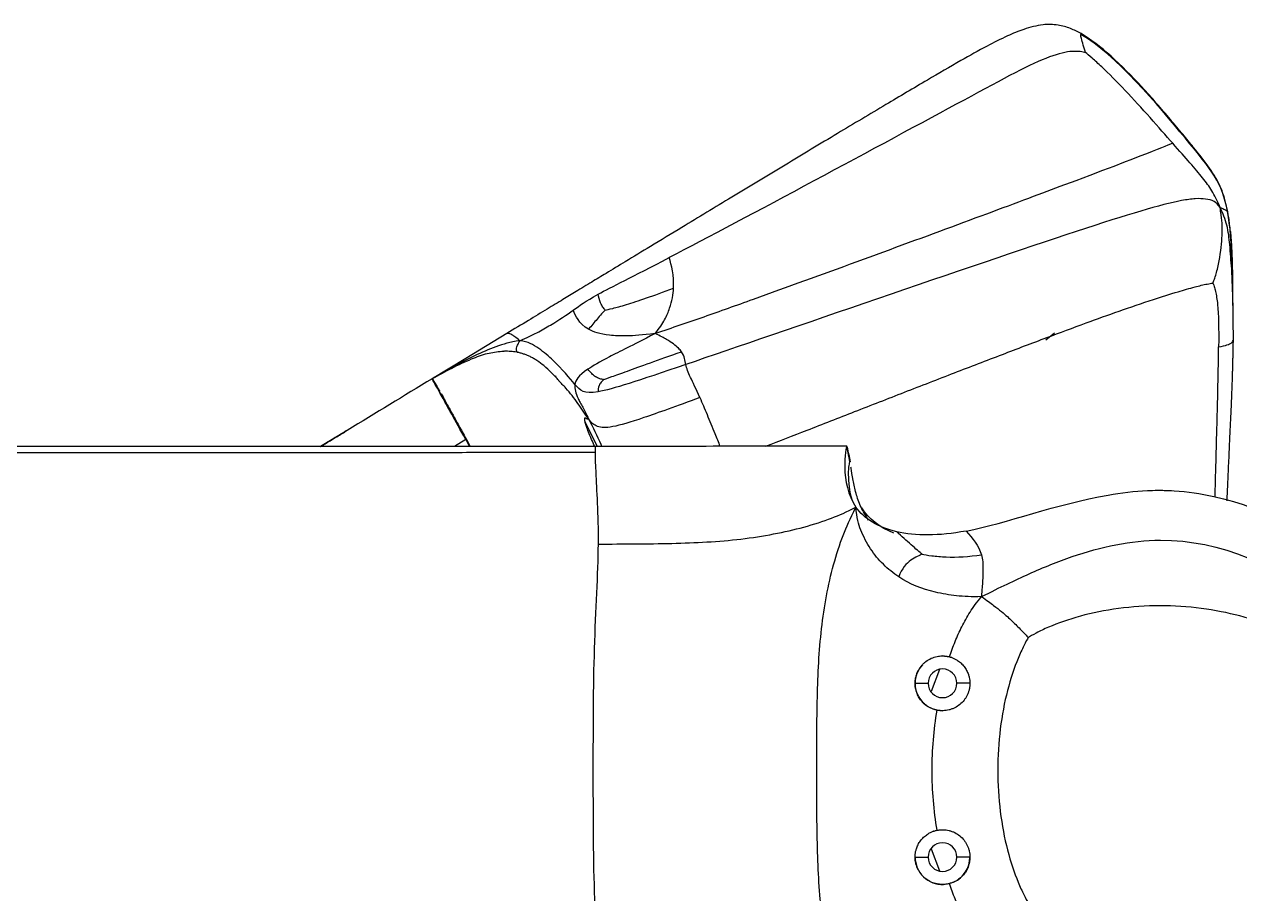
# Model space of a CAD drawing. Header units: millimetres. Extents: x 0 to 1189, y 0 to 841.
# Drawn here: x 638.2 to 708.1, y 622.7 to 672.8 of the extents above; entities that cross this region are included whole.
import ezdxf

# ---------------------------------------------------------------- set-up
doc = ezdxf.new("R2010")
doc.units = ezdxf.units.MM

msp = doc.modelspace()

# ---------------------------------------------------------------- linework, layer by layer
at = {"color": 7, "linetype": 'Continuous', "lineweight": 25}
for p, q in [((707.744, 656.734), (707.75, 655.759)), ((707.75, 655.759), (707.758, 654.585)), ((697.48, 654.994), (696.98, 654.589)), ((697.48, 654.994), (696.98, 654.589)), ((662.138, 651.622), (661.688, 652.363)), ((661.948, 651.936), (661.688, 652.363)), ((661.689, 652.363), (661.948, 651.936)), ((668.754, 652.492), (668.813, 652.527)), ((668.754, 652.492), (668.813, 652.527)), ((663.619, 648.859), (663.837, 648.463)), ((673.25, 648.469), (671.091, 648.466)), ((678.395, 648.476), (676.836, 648.474)), ((685.627, 648.082), (685.639, 648.082)), ((685.627, 648.081), (685.64, 647.98)), ((685.684, 647.728), (685.639, 648.081)), ((685.641, 647.969), (685.64, 647.98)), ((689.468, 634.839), (690.218, 634.839)), ((692.618, 634.839), (691.868, 634.839)), ((690.549, 626.335), (690.519, 626.325)), ((689.468, 624.839), (690.218, 624.839)), ((692.618, 624.839), (691.868, 624.839))]:
    msp.add_line(p, q, dxfattribs=at)
at = {"color": 8, "linetype": 'Continuous', "lineweight": 25}
for p, q in [((670.484, 649.85), (671.165, 648.521)), ((663.619, 648.859), (662.966, 648.463)), ((690.861, 635.627), (690.39, 634.361)), ((690.386, 625.318), (690.869, 624.049))]:
    msp.add_line(p, q, dxfattribs=at)
at = {"color": 7, "linetype": 'Continuous', "lineweight": 25, "flags": 128}
for points in [[(665.985, 654.968), (663.626, 653.538), (661.689, 652.363)], [(665.985, 654.968), (663.626, 653.538), (661.689, 652.363)], [(652.089, 648.461), (649.285, 648.46), (646.295, 648.46), (643.121, 648.46), (639.762, 648.459), (639.708, 648.459)], [(685.622, 648.081), (685.581, 648.31), (685.549, 648.489)], [(685.64, 647.98), (685.589, 648.265), (685.549, 648.489)], [(685.71, 647.581), (685.67, 647.808), (685.638, 647.986)], [(685.649, 648.002), (685.687, 647.791), (685.726, 647.576)], [(691.585, 636.318), (691.316, 636.39), (691.017, 636.414)]]:
    msp.add_lwpolyline(points, dxfattribs=at)
at = {"color": 7, "linetype": 'Continuous', "lineweight": 25}
for centre, radius, start, end in [((691.043, 634.839), 1.575, 137.37499, 180), ((691.043, 634.839), 0.825, 0, 180), ((691.043, 634.839), 1.575, 180, 270.3806), ((691.043, 634.839), 0.825, 180, 0), ((691.043, 624.839), 0.825, 0, 180), ((691.043, 624.839), 1.575, 180, 271.98111), ((691.043, 624.839), 0.825, 180, 0), ((691.043, 624.839), 1.575, 294.7, 0)]:
    msp.add_arc(centre, radius, start, end, dxfattribs=at)
for points, knots in [([(699.011, 672.22), (698.811, 672.326), (698.394, 672.546), (697.655, 672.752), (696.733, 672.761), (695.754, 672.503), (694.687, 672.06), (693.483, 671.449), (691.954, 670.59), (690.018, 669.459), (687.653, 668.061), (684.923, 666.429), (681.968, 664.652), (678.984, 662.85), (676.402, 661.285), (674.361, 660.047), (672.905, 659.164), (671.781, 658.483), (670.837, 657.911), (670.011, 657.41), (669.158, 656.892), (668.246, 656.339), (667.171, 655.687), (666.398, 655.218), (665.985, 654.968)], [0, 0, 0, 0, 0.017796, 0.037284, 0.06003, 0.089894, 0.11664, 0.151349, 0.196586, 0.255324, 0.32863, 0.413889, 0.506805, 0.601358, 0.689572, 0.745611, 0.790144, 0.824215, 0.849524, 0.877466, 0.900601, 0.928493, 0.961805, 1, 1, 1, 1]), ([(699.271, 671.127), (699.257, 671.172), (699.209, 671.327), (699.112, 671.653), (698.987, 672.108), (698.997, 672.156), (699.001, 672.178)], [0, 0, 0, 0, 0.125, 0.25, 0.5, 1, 1, 1, 1]), ([(699.011, 672.22), (699.011, 672.22), (699.011, 672.221), (699.01, 672.22), (699.01, 672.22)], [0, 0, 0, 0, 0.841957, 1, 1, 1, 1]), ([(707.605, 660.839), (707.578, 661.114), (707.548, 661.374), (707.476, 661.86), (707.435, 662.086), (707.294, 662.718), (706.933, 663.813), (706.217, 664.773), (705.286, 665.918), (705.083, 666.164), (704.641, 666.7), (703.927, 667.56), (701.983, 669.809), (700.11, 671.591), (699.011, 672.22)], [0, 0, 0, 0, 0.0625, 0.0625, 0.125, 0.125, 0.25, 0.5, 0.5, 0.5625, 0.5625, 0.625, 0.75, 1, 1, 1, 1]), ([(699.271, 671.127), (699.209, 671.144), (698.985, 671.196), (698.369, 671.22), (696.88, 670.888), (691.609, 668.03), (679.592, 661.55), (675.323, 659.335)], [0, 0, 0, 0, 0.0625, 0.125, 0.25, 0.5, 1, 1, 1, 1]), ([(704.286, 665.911), (703.513, 666.789), (701.996, 668.537), (700.381, 670.151), (699.627, 670.834), (699.346, 671.067), (699.271, 671.127)], [0, 0, 0, 0, 0.5, 0.75, 0.875, 1, 1, 1, 1]), ([(704.286, 665.911), (703.643, 665.644), (701.787, 664.884), (688.159, 659.829), (681.071, 657.249), (677.284, 655.901), (675.502, 655.288), (674.515, 654.964)], [0, 0, 0, 0, 0.5, 0.75, 0.875, 0.9375, 1, 1, 1, 1]), ([(707.022, 662.213), (706.928, 662.449), (706.776, 662.775), (706.472, 663.31), (705.861, 664.147), (705.059, 665.033), (704.286, 665.911)], [0, 0, 0, 0, 0.125, 0.25, 0.5, 1, 1, 1, 1]), ([(707.022, 662.213), (706.893, 662.387), (706.699, 662.608), (706.196, 662.72), (705.612, 662.739), (704.062, 662.528), (698.072, 660.712), (681.819, 655.074), (676.275, 653.182)], [0, 0, 0, 0, 0.0625, 0.125, 0.1875, 0.25, 0.5, 1, 1, 1, 1]), ([(706.602, 657.871), (706.62, 657.914), (706.682, 658.074), (706.819, 658.498), (707.032, 659.392), (707.152, 660.765), (707.132, 661.343), (707.086, 661.683), (707.053, 661.927), (707.031, 662.088), (707.022, 662.213)], [0, 0, 0, 0, 0.0625, 0.125, 0.25, 0.5, 0.75, 0.875, 0.9375, 1, 1, 1, 1]), ([(707.022, 662.213), (707.095, 662.186), (707.184, 662.148), (707.303, 662.092), (707.419, 662.025), (707.434, 662), (707.441, 661.989)], [0, 0, 0, 0, 0.125, 0.25, 0.5, 1, 1, 1, 1]), ([(707.605, 660.839), (707.605, 660.839), (707.605, 660.838), (707.605, 660.835), (707.605, 660.834)], [0, 0, 0, 0, 0.499909, 1, 1, 1, 1]), ([(707.605, 660.834), (707.605, 660.831), (707.606, 660.826), (707.607, 660.813), (707.609, 660.795), (707.611, 660.772), (707.613, 660.745), (707.616, 660.712), (707.619, 660.676), (707.623, 660.638), (707.625, 660.611), (707.626, 660.597)], [0, 0, 0, 0, 0.109152, 0.22006, 0.332724, 0.447145, 0.563322, 0.681256, 0.800946, 0.897421, 1, 1, 1, 1]), ([(707.626, 660.597), (707.627, 660.582), (707.63, 660.551), (707.634, 660.497), (707.639, 660.436), (707.644, 660.366), (707.65, 660.286), (707.658, 660.172), (707.667, 660.024), (707.676, 659.848), (707.685, 659.669), (707.693, 659.48), (707.701, 659.272), (707.707, 659.066), (707.711, 658.923), (707.713, 658.854)], [0, 0, 0, 0, 0.049125, 0.100998, 0.15562, 0.212991, 0.27311, 0.33646, 0.4548, 0.555256, 0.636544, 0.736537, 0.830444, 0.918265, 1, 1, 1, 1]), ([(707.758, 655.759), (707.758, 656.09), (707.757, 657.051), (707.713, 658.038), (707.684, 658.685)], [0, 0, 0, 0, 0.344271, 1, 1, 1, 1]), ([(707.713, 658.854), (707.715, 658.75), (707.72, 658.521), (707.725, 658.111), (707.728, 657.696), (707.732, 657.403), (707.733, 657.293)], [0, 0, 0, 0, 0.228629, 0.50048, 0.812608, 1, 1, 1, 1]), ([(671.64, 656.319), (671.717, 656.334), (672.023, 656.395), (673.066, 656.675), (674.399, 657.129), (675.572, 657.58)], [0, 0, 0, 0, 0.25, 0.5, 1, 1, 1, 1]), ([(674.515, 654.964), (674.774, 655.287), (675.086, 655.777), (675.459, 656.643), (675.556, 657.221), (675.572, 657.58)], [0, 0, 0, 0, 0.25, 0.5, 1, 1, 1, 1]), ([(706.602, 657.871), (706.617, 657.833), (706.667, 657.691), (706.773, 657.307), (706.922, 656.427), (706.939, 655.281), (706.928, 654.2)], [0, 0, 0, 0, 0.125, 0.25, 0.5, 1, 1, 1, 1]), ([(671.64, 656.319), (671.608, 656.352), (671.503, 656.477), (671.323, 656.803), (671.269, 657.081), (671.237, 657.233)], [0, 0, 0, 0, 0.25, 0.5, 1, 1, 1, 1]), ([(666.731, 654.552), (666.951, 654.639), (667.279, 654.795), (667.857, 655.088), (668.765, 655.602), (669.425, 656.04), (669.8, 656.308)], [0, 0, 0, 0, 0.125, 0.25, 0.5, 1, 1, 1, 1]), ([(671.64, 656.319), (671.591, 656.271), (671.428, 656.098), (671.083, 655.696), (670.855, 655.402), (670.676, 655.214)], [0, 0, 0, 0, 0.25, 0.5, 1, 1, 1, 1]), ([(674.515, 654.964), (673.767, 654.869), (672.817, 654.802), (671.526, 654.862), (670.958, 655.053), (670.676, 655.214)], [0, 0, 0, 0, 0.25, 0.5, 1, 1, 1, 1]), ([(666.731, 654.552), (666.438, 654.518), (665.981, 654.413), (665.132, 654.141), (663.703, 653.517), (662.494, 652.825), (661.688, 652.363)], [0, 0, 0, 0, 0.125, 0.25, 0.5, 1, 1, 1, 1]), ([(665.985, 654.968), (665.985, 654.968), (665.984, 654.968), (665.984, 654.968), (665.985, 654.968)], [0, 0, 0, 0, 0.117954, 1, 1, 1, 1]), ([(669.899, 652.036), (669.588, 652.398), (669.055, 653.052), (668.257, 653.774), (667.821, 654.102), (667.34, 654.429), (666.976, 654.52), (666.731, 654.552)], [0, 0, 0, 0, 0.5, 0.625, 0.75, 0.875, 1, 1, 1, 1]), ([(674.515, 654.964), (673.781, 654.588), (672.827, 654.106), (671.503, 653.429), (670.92, 653.096), (670.637, 652.907)], [0, 0, 0, 0, 0.25, 0.5, 1, 1, 1, 1]), ([(676.031, 653.916), (675.935, 654.053), (675.72, 654.271), (675.195, 654.62), (674.811, 654.826), (674.515, 654.964)], [0, 0, 0, 0, 0.5, 0.75, 1, 1, 1, 1]), ([(706.928, 654.2), (707.35, 654.271), (707.647, 654.385), (707.719, 654.482), (707.74, 654.525), (707.745, 654.538), (707.753, 654.563), (707.756, 654.574), (707.758, 654.585)], [0, 0, 0, 0, 0.5, 0.75, 0.75, 0.875, 0.875, 1, 1, 1, 1]), ([(707.758, 654.585), (707.757, 654.506), (707.754, 654.349), (707.75, 654.109), (707.745, 653.868), (707.739, 653.624), (707.733, 653.38), (707.727, 653.134), (707.72, 652.887), (707.712, 652.639), (707.704, 652.389), (707.696, 652.139), (707.687, 651.888), (707.677, 651.636), (707.663, 651.27), (707.639, 650.721), (707.602, 649.911), (707.554, 648.876), (707.509, 647.889), (707.471, 647.046), (707.444, 646.448), (707.42, 645.886), (707.404, 645.52), (707.397, 645.344)], [0, 0, 0, 0, 0.0315, 0.062742, 0.093725, 0.124449, 0.154916, 0.185124, 0.215074, 0.244766, 0.274199, 0.303375, 0.332293, 0.360953, 0.389355, 0.456015, 0.543124, 0.65068, 0.778683, 0.84014, 0.897512, 0.950799, 1, 1, 1, 1]), ([(665.826, 653.934), (665.804, 653.938), (665.761, 653.946), (665.715, 653.936), (665.692, 653.93)], [0, 0, 0, 0, 0.496148, 1, 1, 1, 1]), ([(668.971, 652.266), (668.834, 652.412), (668.582, 652.682), (668.153, 653.087), (667.812, 653.351), (667.531, 653.525), (667.365, 653.613), (667.229, 653.676), (667.134, 653.717), (667.037, 653.755), (666.941, 653.789), (666.847, 653.819), (666.714, 653.856), (666.459, 653.913), (666.138, 653.944), (665.951, 653.943), (665.839, 653.943)], [0, 0, 0, 0, 0.208555, 0.386639, 0.520717, 0.5694, 0.606313, 0.621054, 0.634011, 0.646047, 0.658208, 0.671481, 0.686611, 0.724131, 0.83401, 1, 1, 1, 1]), ([(671.549, 652.32), (671.632, 652.349), (671.964, 652.465), (673.134, 652.886), (674.668, 653.438), (676.031, 653.916)], [0, 0, 0, 0, 0.25, 0.5, 1, 1, 1, 1]), ([(661.688, 652.363), (660.058, 651.374), (657.916, 650.075), (655.776, 648.772), (655.265, 648.461)], [0, 0, 0, 0, 0.761158, 1, 1, 1, 1]), ([(661.688, 652.363), (660.058, 651.374), (658.409, 650.375), (656.763, 649.372), (656.745, 649.362)], [0, 0, 0, 0, 0.989125, 1, 1, 1, 1]), ([(663.619, 648.859), (662.987, 650.004), (662.441, 650.991), (662.119, 651.574), (662.006, 651.778), (661.958, 651.865), (661.836, 652.087), (661.731, 652.279), (661.693, 652.35), (661.688, 652.36), (661.688, 652.361), (661.688, 652.361), (661.688, 652.361), (661.688, 652.363), (661.688, 652.363), (661.688, 652.363), (661.688, 652.363), (661.688, 652.363), (661.688, 652.363), (661.688, 652.363), (661.688, 652.363), (661.688, 652.363), (661.688, 652.363), (661.688, 652.363), (661.688, 652.363), (661.688, 652.363), (661.688, 652.363), (661.688, 652.363), (661.688, 652.363), (661.688, 652.363), (661.688, 652.363), (661.688, 652.363)], [0, 0, 0, 0, 0.125, 0.15625, 0.15625, 0.1875, 0.1875, 0.25, 0.3125, 0.34375, 0.359375, 0.359375, 0.375, 0.375, 0.5, 0.53125, 0.53125, 0.546875, 0.546875, 0.5625, 0.625, 0.6875, 0.71875, 0.71875, 0.75, 0.75, 0.875, 0.875, 0.9375, 0.9375, 1, 1, 1, 1]), ([(661.688, 652.361), (661.69, 652.357), (661.694, 652.346), (661.948, 651.883), (662.238, 651.359), (662.473, 650.933), (662.57, 650.758)], [0, 0, 0, 0, 0.277644, 0.594304, 0.833831, 1, 1, 1, 1]), ([(671.549, 652.32), (671.497, 652.325), (671.325, 652.355), (670.99, 652.506), (670.798, 652.73), (670.637, 652.907)], [0, 0, 0, 0, 0.25, 0.5, 1, 1, 1, 1]), ([(669.899, 652.036), (669.883, 651.911), (669.904, 651.659), (670.035, 651.318), (670.198, 650.994), (670.34, 650.731), (670.505, 650.421), (670.611, 650.209), (670.686, 650.049)], [0, 0, 0, 0, 0.25, 0.5, 0.625, 0.75, 0.875, 1, 1, 1, 1]), ([(671.549, 652.32), (671.513, 652.285), (671.401, 652.163), (671.229, 651.903), (671.22, 651.733), (671.231, 651.616)], [0, 0, 0, 0, 0.25, 0.5, 1, 1, 1, 1]), ([(662.207, 651.505), (662.208, 651.503), (662.209, 651.498), (662.237, 651.446), (662.307, 651.318), (662.429, 651.095), (662.606, 650.773), (662.847, 650.337), (663.168, 649.755), (663.501, 649.151), (663.777, 648.649), (663.879, 648.463)], [0, 0, 0, 0, 0.0684, 0.15008, 0.240696, 0.347788, 0.469313, 0.607648, 0.756541, 0.909949, 1, 1, 1, 1]), ([(677.081, 651.28), (675.715, 650.775), (673.63, 650.02), (672.218, 649.603), (671.532, 649.537), (671.183, 649.598), (670.922, 649.768), (670.785, 649.923), (670.686, 650.049)], [0, 0, 0, 0, 0.25, 0.5, 0.625, 0.75, 0.875, 1, 1, 1, 1]), ([(670.686, 650.049), (670.666, 650.037), (670.631, 650.04), (670.569, 650.066), (670.516, 650.092), (670.459, 650.11), (670.433, 650.064), (670.458, 649.939), (670.484, 649.85)], [0, 0, 0, 0, 0.125, 0.25, 0.375, 0.5, 0.75, 1, 1, 1, 1]), ([(670.686, 650.049), (670.932, 649.561), (671.201, 649.028), (671.42, 648.511), (671.438, 648.466)], [0, 0, 0, 0, 0.914114, 1, 1, 1, 1]), ([(655.263, 648.461), (655.279, 648.47), (655.384, 648.534), (655.595, 648.662), (655.867, 648.828), (656.157, 649.005), (656.401, 649.153), (656.582, 649.263), (656.73, 649.353), (656.755, 649.368), (656.771, 649.377)], [0, 0, 0, 0, 0.0224053, 0.1549246, 0.2847113, 0.3985384, 0.5775996, 0.6876148, 0.7948428, 1, 1, 1, 1]), ([(656.771, 649.377), (656.755, 649.368), (656.73, 649.353), (656.582, 649.263), (656.401, 649.153), (656.158, 649.005), (655.867, 648.828), (655.595, 648.663), (655.384, 648.534), (655.279, 648.471), (655.264, 648.461)], [0, 0, 0, 0, 0.205126, 0.312373, 0.42243, 0.60109, 0.715029, 0.845138, 0.977314, 1, 1, 1, 1]), ([(652.089, 648.46), (650.54, 648.46), (646.431, 648.46), (640.784, 648.46), (635.263, 648.459), (631.06, 648.458), (627.377, 648.457), (624.342, 648.455), (621.943, 648.432), (620.079, 648.376), (618.593, 648.28), (617.372, 648.14), (616.594, 648.004), (616.166, 647.913), (616.075, 647.893), (616.028, 647.882)], [0, 0, 0, 0, 0.128734, 0.341528, 0.469312, 0.587657, 0.690817, 0.775403, 0.839881, 0.890216, 0.930419, 0.963631, 0.992234, 0.996028, 1, 1, 1, 1]), ([(671.091, 648.466), (669.894, 648.465), (666.586, 648.463), (660.252, 648.462), (655.115, 648.461), (652.089, 648.461)], [0, 0, 0, 0, 0.188999, 0.522333, 1, 1, 1, 1]), ([(671.091, 648.466), (669.027, 648.464), (663.805, 648.461), (657.471, 648.46), (653.202, 648.46), (652.089, 648.46)], [0, 0, 0, 0, 0.325986, 0.824377, 1, 1, 1, 1]), ([(671.247, 642.853), (671.263, 644.588), (671.156, 645.994), (671.067, 647.935), (671.085, 648.471), (671.091, 648.466)], [0, 0, 0, 0, 0.5, 0.5, 1, 1, 1, 1]), ([(685.549, 648.489), (683.911, 648.486), (681.212, 648.481), (677.453, 648.474), (674.987, 648.47), (673.582, 648.469), (673.236, 648.468)], [0, 0, 0, 0, 0.39923, 0.657556, 0.915881, 1, 1, 1, 1]), ([(685.549, 648.489), (683.911, 648.486), (681.212, 648.481), (677.453, 648.474), (674.992, 648.47), (673.591, 648.469), (673.25, 648.468)], [0, 0, 0, 0, 0.399673, 0.658286, 0.916898, 1, 1, 1, 1]), ([(685.725, 647.61), (685.705, 647.718), (685.675, 647.874), (685.612, 648.211), (685.582, 648.376), (685.568, 648.454)], [0, 0, 0, 0, 0.547589, 0.78648, 1, 1, 1, 1]), ([(671.082, 648.115), (669.814, 648.114), (667.171, 648.112), (663.007, 648.11), (658.407, 648.109), (654.681, 648.109), (652.197, 648.109), (651.137, 648.109), (650.294, 648.109), (649.438, 648.109), (648.572, 648.109), (646.588, 648.109), (643.461, 648.109), (639.239, 648.109), (635.125, 648.108), (631.296, 648.108), (627.973, 648.107), (625.201, 648.106), (622.952, 648.095), (621.057, 648.062), (619.448, 647.996), (618.056, 647.883), (616.688, 647.696), (615.049, 647.332), (613.14, 646.683), (611.086, 645.776), (609.749, 645.113), (609.082, 644.781)], [0, 0, 0, 0, 0.060806, 0.126699, 0.199577, 0.281293, 0.305336, 0.31861, 0.332097, 0.345776, 0.359623, 0.373617, 0.440874, 0.509494, 0.576038, 0.638039, 0.693028, 0.735346, 0.770916, 0.800829, 0.826186, 0.848108, 0.867743, 0.892345, 0.928445, 0.964245, 1, 1, 1, 1]), ([(685.71, 647.581), (685.69, 647.535), (685.65, 647.444), (685.607, 646.903), (685.662, 646.225), (685.721, 645.719), (685.813, 645.459), (685.819, 645.443)], [0, 0, 0, 0, 0.279211, 0.55, 0.804817, 0.988096, 1, 1, 1, 1]), ([(685.622, 648.081), (685.625, 648.081), (685.63, 648.081), (685.633, 648.081), (685.635, 648.081)], [0, 0, 0, 0, 0.496391, 1, 1, 1, 1]), ([(685.638, 647.986), (685.638, 647.985), (685.639, 647.981), (685.64, 647.979), (685.64, 647.98), (685.64, 647.98)], [0, 0, 0, 0, 0.306569, 0.630144, 1, 1, 1, 1]), ([(686.785, 644.23), (686.629, 644.481), (686.298, 645.014), (686.051, 645.81), (685.874, 646.58), (685.806, 647.126), (685.783, 647.255), (685.779, 647.276)], [0, 0, 0, 0, 0.1949335, 0.4143155, 0.6511663, 0.9431241, 1, 1, 1, 1]), ([(692.396, 643.602), (694.743, 644.044), (698.295, 645.435), (702.271, 645.918), (703.271, 645.945), (703.522, 645.946), (703.584, 645.945), (703.599, 645.945), (703.605, 645.945), (703.61, 645.945), (703.626, 645.945), (703.689, 645.945), (703.939, 645.941), (704.942, 645.899), (708.95, 645.325), (712.557, 643.332), (714.796, 641.093)], [0, 0, 0, 0, 0.25, 0.3125, 0.328125, 0.332031, 0.333008, 0.333252, 0.333252, 0.333496, 0.333984, 0.335938, 0.34375, 0.375, 0.5, 1, 1, 1, 1]), ([(671.247, 642.853), (672.659, 642.856), (675.524, 642.863), (678.821, 643.02), (681.359, 643.416), (683.078, 643.804), (684.752, 644.353), (685.514, 644.686), (686.063, 644.983)], [0, 0, 0, 0, 0.25, 0.5, 0.625, 0.75, 0.875, 1, 1, 1, 1]), ([(686.063, 614.696), (685.708, 615.396), (685.331, 616.25), (684.745, 618.021), (684.356, 619.78), (683.969, 622.333), (683.814, 625.578), (683.803, 629.839), (683.814, 634.1), (683.969, 637.345), (684.356, 639.899), (684.745, 641.657), (685.331, 643.429), (685.708, 644.283), (686.063, 644.983)], [0, 0, 0, 0, 0.0625, 0.125, 0.1875, 0.25, 0.375, 0.5, 0.625, 0.75, 0.8125, 0.875, 0.9375, 1, 1, 1, 1]), ([(689.867, 642.266), (689.811, 642.311), (689.611, 642.479), (689.117, 642.918), (688.694, 643.302), (688.412, 643.558)], [0, 0, 0, 0, 0.25, 0.5, 1, 1, 1, 1]), ([(693.286, 639.83), (693.869, 640.12), (694.775, 640.563), (696.452, 641.345), (699.312, 642.52), (705.273, 643.798), (710.466, 641.653), (712.911, 639.208)], [0, 0, 0, 0, 0.0625, 0.125, 0.25, 0.5, 1, 1, 1, 1]), ([(689.867, 642.266), (689.811, 642.242), (689.604, 642.157), (689.096, 641.87), (688.697, 641.461), (688.525, 640.963)], [0, 0, 0, 0, 0.25, 0.5, 1, 1, 1, 1]), ([(689.867, 642.266), (689.979, 642.244), (690.398, 642.173), (691.521, 642.075), (692.552, 642.12), (693.283, 642.237)], [0, 0, 0, 0, 0.25, 0.5, 1, 1, 1, 1]), ([(693.283, 642.237), (693.357, 641.98), (693.387, 641.558), (693.351, 640.766), (693.314, 640.231), (693.286, 639.83)], [0, 0, 0, 0, 0.5, 0.75, 1, 1, 1, 1]), ([(693.286, 639.83), (692.72, 639.806), (691.829, 639.85), (690.214, 640.137), (689.158, 640.544), (688.525, 640.963)], [0, 0, 0, 0, 0.25, 0.5, 1, 1, 1, 1]), ([(691.451, 636.36), (691.549, 636.659), (691.654, 636.953), (691.887, 637.532), (692.014, 637.817), (692.225, 638.239), (692.299, 638.379), (692.456, 638.657), (692.538, 638.796), (692.805, 639.216), (693.013, 639.505), (693.286, 639.83)], [0, 0, 0, 0, 0.25, 0.25, 0.5, 0.5, 0.625, 0.625, 0.75, 0.75, 1, 1, 1, 1]), ([(693.286, 639.83), (693.603, 639.606), (694.013, 639.303), (694.591, 638.845), (695.073, 638.407), (695.49, 637.981), (695.801, 637.654), (695.934, 637.514), (695.972, 637.474)], [0, 0, 0, 0, 0.125, 0.25, 0.5, 0.75, 0.875, 1, 1, 1, 1]), ([(711.2, 637.496), (711.106, 637.551), (710.751, 637.747), (709.773, 638.202), (707.571, 638.97), (703.547, 639.524), (699.532, 638.96), (697.362, 638.185), (696.406, 637.726), (696.063, 637.529), (695.972, 637.474)], [0, 0, 0, 0, 0.0625, 0.125, 0.25, 0.5, 0.75, 0.875, 0.9375, 1, 1, 1, 1]), ([(695.972, 637.474), (695.918, 637.38), (695.725, 637.027), (695.279, 636.052), (694.532, 633.857), (694.007, 629.839), (694.532, 625.821), (695.279, 623.626), (695.725, 622.651), (695.918, 622.298), (695.972, 622.205)], [0, 0, 0, 0, 0.0625, 0.125, 0.25, 0.5, 0.75, 0.875, 0.9375, 1, 1, 1, 1]), ([(689.468, 634.839), (689.468, 634.869), (689.469, 634.929), (689.477, 635.018), (689.489, 635.107), (689.507, 635.195), (689.53, 635.282), (689.558, 635.368), (689.591, 635.454), (689.642, 635.565), (689.718, 635.698), (689.825, 635.844), (689.948, 635.977), (690.131, 636.134), (690.39, 636.288), (690.665, 636.376), (690.877, 636.408), (691.022, 636.416), (691.167, 636.411), (691.311, 636.394), (691.405, 636.371), (691.451, 636.36)], [0, 0, 0, 0, 0.0311986, 0.0622928, 0.0933507, 0.1244487, 0.1556708, 0.1871078, 0.2188563, 0.2510177, 0.3139238, 0.3769589, 0.4390523, 0.5006737, 0.6260768, 0.7477502, 0.7981548, 0.8486692, 0.8992409, 0.9497417, 1, 1, 1, 1]), ([(691.451, 636.36), (691.479, 636.352), (691.534, 636.337), (691.614, 636.308), (691.693, 636.275), (691.77, 636.237), (691.844, 636.196), (691.928, 636.143), (692.021, 636.076), (692.15, 635.964), (692.295, 635.806), (692.413, 635.624), (692.488, 635.469), (692.54, 635.334), (692.583, 635.181), (692.612, 635.01), (692.616, 634.896), (692.618, 634.839)], [0, 0, 0, 0, 0.041859, 0.083596, 0.12523, 0.16679, 0.208312, 0.249842, 0.312847, 0.374986, 0.499817, 0.624844, 0.688181, 0.749543, 0.835099, 0.917987, 1, 1, 1, 1]), ([(690.727, 633.296), (690.698, 633.303), (690.64, 633.315), (690.555, 633.341), (690.47, 633.371), (690.386, 633.406), (690.304, 633.447), (690.173, 633.521), (690.003, 633.646), (689.816, 633.839), (689.663, 634.062), (689.564, 634.28), (689.506, 634.481), (689.473, 634.658), (689.47, 634.779), (689.468, 634.839)], [0, 0, 0, 0, 0.040995, 0.082218, 0.123746, 0.16567, 0.208086, 0.251097, 0.374338, 0.500041, 0.623636, 0.749278, 0.832073, 0.91546, 1, 1, 1, 1]), ([(692.618, 634.839), (692.617, 634.81), (692.616, 634.752), (692.609, 634.664), (692.597, 634.578), (692.574, 634.464), (692.534, 634.324), (692.468, 634.162), (692.385, 634.009), (692.251, 633.818), (692.047, 633.609), (691.801, 633.451), (691.588, 633.358), (691.421, 633.307), (691.249, 633.274), (691.075, 633.262), (690.899, 633.267), (690.785, 633.286), (690.727, 633.296)], [0, 0, 0, 0, 0.0314746, 0.0627522, 0.0939894, 0.1253373, 0.187786, 0.2502433, 0.3126496, 0.375224, 0.4999978, 0.6244888, 0.6862127, 0.7495025, 0.8116439, 0.8746995, 0.9371286, 1, 1, 1, 1]), ([(689.468, 624.839), (689.468, 624.87), (689.469, 624.93), (689.477, 625.021), (689.49, 625.11), (689.508, 625.197), (689.531, 625.283), (689.577, 625.425), (689.663, 625.616), (689.816, 625.839), (690.003, 626.033), (690.198, 626.175), (690.384, 626.274), (690.553, 626.341), (690.669, 626.369), (690.727, 626.382)], [0, 0, 0, 0, 0.042466, 0.084569, 0.126386, 0.167991, 0.209449, 0.250823, 0.376454, 0.500061, 0.625753, 0.749006, 0.834391, 0.917809, 1, 1, 1, 1]), ([(690.727, 626.382), (690.756, 626.388), (690.813, 626.399), (690.9, 626.409), (690.987, 626.414), (691.104, 626.415), (691.249, 626.404), (691.421, 626.371), (691.588, 626.32), (691.801, 626.228), (692.047, 626.07), (692.251, 625.861), (692.385, 625.67), (692.468, 625.516), (692.534, 625.355), (692.582, 625.187), (692.612, 625.014), (692.616, 624.898), (692.618, 624.839)], [0, 0, 0, 0, 0.031561, 0.062891, 0.094112, 0.125349, 0.188395, 0.250546, 0.313827, 0.37556, 0.500051, 0.624824, 0.68739, 0.749805, 0.812254, 0.874711, 0.937268, 1, 1, 1, 1]), ([(691.451, 623.318), (691.422, 623.311), (691.364, 623.296), (691.275, 623.281), (691.185, 623.27), (691.095, 623.265), (691.004, 623.264), (690.913, 623.269), (690.823, 623.279), (690.648, 623.308), (690.39, 623.39), (690.131, 623.545), (689.948, 623.702), (689.825, 623.834), (689.718, 623.981), (689.627, 624.14), (689.555, 624.309), (689.504, 624.483), (689.473, 624.66), (689.469, 624.78), (689.468, 624.839)], [0, 0, 0, 0, 0.031379, 0.0628797, 0.094458, 0.1260717, 0.1576847, 0.1892704, 0.2208141, 0.2523159, 0.3739827, 0.4994047, 0.5610166, 0.6231257, 0.6861512, 0.7490732, 0.8129549, 0.8755886, 0.9377233, 1, 1, 1, 1]), ([(692.618, 624.839), (692.617, 624.811), (692.616, 624.754), (692.609, 624.669), (692.598, 624.584), (692.581, 624.499), (692.56, 624.414), (692.53, 624.317), (692.488, 624.209), (692.413, 624.054), (692.295, 623.873), (692.15, 623.714), (692.021, 623.603), (691.906, 623.519), (691.771, 623.439), (691.615, 623.368), (691.506, 623.335), (691.451, 623.318)], [0, 0, 0, 0, 0.041012, 0.082038, 0.12328, 0.164956, 0.207297, 0.250551, 0.311901, 0.375249, 0.500276, 0.625106, 0.687232, 0.750249, 0.833267, 0.916429, 1, 1, 1, 1]), ([(693.286, 619.848), (693.013, 620.174), (692.805, 620.462), (692.538, 620.883), (692.456, 621.021), (692.299, 621.3), (692.225, 621.439), (692.014, 621.861), (691.887, 622.146), (691.654, 622.725), (691.549, 623.02), (691.451, 623.318)], [0, 0, 0, 0, 0.25, 0.25, 0.375, 0.375, 0.5, 0.5, 0.75, 0.75, 1, 1, 1, 1])]:
    msp.add_open_spline(points, degree=3, knots=knots, dxfattribs=at)
at = {"color": 8, "linetype": 'Continuous', "lineweight": 25}
for points, knots in [([(699.01, 672.22), (699.01, 672.22), (699.01, 672.22), (699.009, 672.213), (699.004, 672.189), (699.001, 672.178)], [0, 0, 0, 0, 0.36931, 0.702787, 1, 1, 1, 1]), ([(707.679, 658.68), (707.645, 659.146), (707.582, 659.987), (707.457, 661.197), (707.165, 661.878), (707.022, 662.213)], [0, 0, 0, 0, 0.388122, 0.699267, 1, 1, 1, 1]), ([(707.706, 658.065), (707.705, 658.211), (707.705, 658.368), (707.692, 658.523), (707.691, 658.534)], [0, 0, 0, 0, 0.933266, 1, 1, 1, 1]), ([(680.887, 648.48), (681.675, 648.788), (683.376, 649.451), (686.032, 650.49), (688.861, 651.593), (691.692, 652.691), (694.421, 653.742), (696.943, 654.7), (699.181, 655.533), (701.223, 656.267), (702.986, 656.87), (704.449, 657.333), (705.481, 657.629), (706.168, 657.802), (706.493, 657.854), (706.602, 657.871)], [0, 0, 0, 0, 0.092489, 0.199577, 0.311616, 0.424321, 0.531516, 0.63116, 0.719199, 0.792455, 0.868347, 0.922876, 0.959939, 0.986601, 1, 1, 1, 1]), ([(666.731, 654.552), (666.624, 654.637), (666.431, 654.789), (666.261, 654.898), (666.154, 654.953), (666.087, 654.973), (666.049, 654.975), (666.029, 654.972), (666.009, 654.97), (665.994, 654.969), (665.985, 654.968), (665.985, 654.968), (665.985, 654.968)], [0, 0, 0, 0, 0.091758, 0.165577, 0.23597, 0.307557, 0.383422, 0.44823, 0.491913, 0.621809, 0.76381, 1, 1, 1, 1]), ([(666.619, 653.863), (666.609, 653.869), (666.579, 653.885), (666.53, 653.979), (666.54, 654.123), (666.577, 654.27), (666.679, 654.457), (666.731, 654.552)], [0, 0, 0, 0, 0.163132, 0.491209, 0.660875, 0.826566, 1, 1, 1, 1]), ([(665.692, 653.93), (665.412, 653.898), (664.816, 653.829), (663.848, 653.465), (662.797, 652.966), (662.063, 652.566), (661.688, 652.361)], [0, 0, 0, 0, 0.199413, 0.425032, 0.707064, 1, 1, 1, 1]), ([(706.728, 645.575), (706.73, 645.658), (706.738, 646), (706.753, 646.599), (706.773, 647.38), (706.793, 648.166), (706.814, 648.952), (706.835, 649.731), (706.865, 650.909), (706.902, 652.385), (706.92, 653.63), (706.928, 654.2)], [0, 0, 0, 0, 0.028523, 0.117447, 0.208192, 0.299918, 0.391785, 0.482946, 0.572557, 0.804086, 1, 1, 1, 1]), ([(670.686, 650.049), (670.482, 650.353), (670.058, 650.983), (669.488, 651.715), (669.099, 652.114), (668.957, 652.26)], [0, 0, 0, 0, 0.370762, 0.769637, 1, 1, 1, 1]), ([(677.081, 651.28), (677.217, 650.965), (677.489, 650.335), (677.89, 649.354), (678.143, 648.72), (678.24, 648.476)], [0, 0, 0, 0, 0.381371, 0.7620161, 1, 1, 1, 1]), ([(671.037, 648.466), (670.975, 648.604), (670.831, 648.926), (670.679, 649.298), (670.556, 649.62), (670.507, 649.777), (670.484, 649.85)], [0, 0, 0, 0, 0.217019, 0.503015, 0.768338, 1, 1, 1, 1])]:
    msp.add_open_spline(points, degree=3, knots=knots, dxfattribs=at)
at = {"color": 7, "linetype": 'Continuous', "lineweight": 25}
for points in [[(707.441, 661.989), (707.138, 663.628), (705.944, 665.101), (700.98, 671.049), (699.001, 672.178)], [(707.713, 658.854), (707.672, 660.102), (707.594, 661.161), (707.441, 661.989)], [(707.605, 660.839), (707.605, 660.839), (707.605, 660.837), (707.605, 660.834)], [(671.237, 657.233), (671.991, 657.646), (673.189, 658.227), (675.323, 659.335)], [(675.572, 657.58), (675.605, 658.297), (675.443, 658.909), (675.323, 659.335)], [(669.8, 656.308), (670.174, 656.576), (670.483, 656.82), (671.237, 657.233)], [(670.676, 655.214), (670.111, 655.536), (669.93, 655.993), (669.8, 656.308)], [(676.275, 653.182), (676.228, 653.409), (676.223, 653.644), (676.031, 653.916)], [(676.275, 653.182), (673.503, 652.236), (672.054, 651.757), (671.231, 651.616)], [(677.081, 651.28), (676.855, 651.791), (676.502, 652.515), (676.323, 652.955), (676.275, 653.182)], [(661.688, 652.363), (661.688, 652.363), (661.688, 652.363), (661.688, 652.361)], [(670.637, 652.907), (670.072, 652.53), (669.932, 652.286), (669.899, 652.036)], [(671.231, 651.616), (670.408, 651.476), (670.211, 651.675), (669.899, 652.036)], [(685.549, 648.489), (685.458, 648.457), (685.118, 646.342), (686.063, 644.983)], [(685.69, 647.581), (685.691, 647.581), (685.692, 647.581), (685.693, 647.581)], [(688.525, 640.963), (688.209, 641.172), (687.613, 641.664), (686.882, 642.531), (686.297, 643.668), (686.108, 644.343), (686.063, 644.983)], [(688.412, 643.558), (687.339, 643.806), (686.538, 644.299), (686.063, 644.983)], [(688.248, 643.486), (687.422, 643.801), (686.801, 644.3), (686.394, 644.932)], [(692.396, 643.602), (690.83, 643.307), (689.485, 643.31), (688.412, 643.558)], [(692.396, 643.602), (692.765, 643.177), (693.134, 642.753), (693.283, 642.237)], [(671.247, 616.825), (671.232, 618.557), (670.958, 622.677), (670.954, 629.839), (670.958, 637.001), (671.232, 641.122), (671.247, 642.853)], [(690.727, 626.382), (690.545, 627.517), (690.35, 629.839), (690.545, 632.162), (690.727, 633.296)]]:
    msp.add_open_spline(points, degree=3, dxfattribs=at)

doc.saveas('drawing.dxf')
